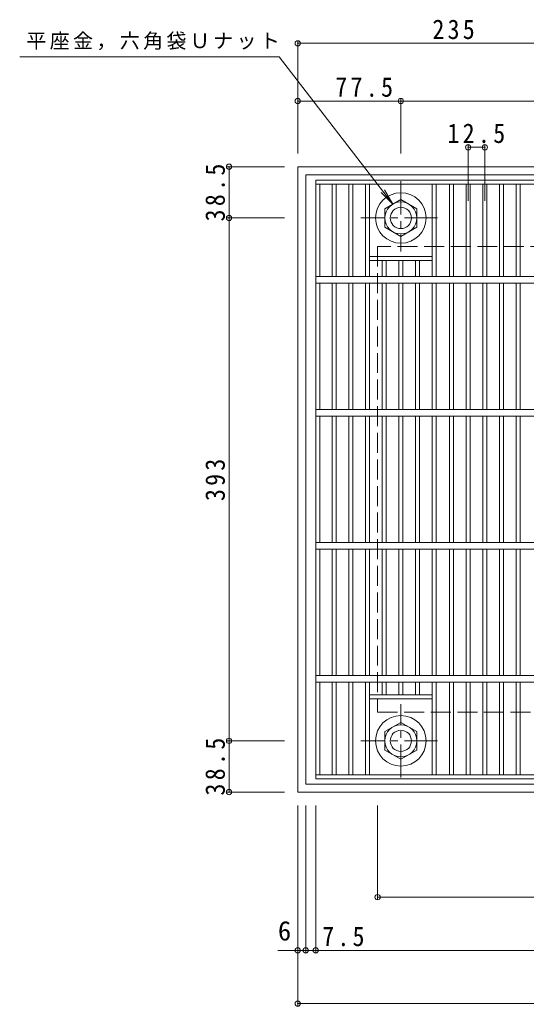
# Model space of a CAD drawing. Units: millimetres at full size, sheet at 1:5. Extents: x -767 to 798, y -688 to 573.
# Drawn here: x -767 to -386, y -265 to 476 of the extents above; entities that cross this region are included whole.
import ezdxf
from ezdxf.enums import TextEntityAlignment as Align

# ---------------------------------------------------------------- set-up
doc = ezdxf.new("R2010")
doc.units = ezdxf.units.MM
doc.header["$LTSCALE"] = 5
doc.header["$PDMODE"] = 32
doc.header["$PDSIZE"] = 4
doc.linetypes.add('CHAIN1', pattern=[8, 5, -1, 1, -1])
doc.linetypes.add('DASHED3', pattern=[4, 3, -1])
for name, color, linetype, lineweight in [('E-1', 2, 'Continuous', 9), ('E-2', 3, 'Continuous', 9), ('E-4', 7, 'Continuous', 9), ('E-5', 7, 'Continuous', 9)]:
    doc.layers.add(name, color=color, linetype=linetype, lineweight=lineweight)
doc.styles.add('ＭＳ ゴシック', font='')
doc.styles.get('ＭＳ ゴシック').set_extended_font_data('MS Gothic')

msp = doc.modelspace()

# ---------------------------------------------------------------- linework, layer by layer
at = {"layer": 'E-1'}
for p, q in [((-557.517, 365.946), (-557.517, -104.054)), ((-87.517, 365.946), (-557.517, 365.946)), ((-551.517, 359.946), (-551.517, -98.054)), ((-93.517, 359.946), (-551.517, 359.946)), ((-480.017, 341.302), (-492.017, 334.374)), ((-468.017, 334.374), (-480.017, 341.302)), ((-492.017, 334.374), (-492.017, 320.517)), ((-468.017, 320.517), (-468.017, 334.374)), ((-492.017, 320.517), (-480.017, 313.589)), ((-480.017, 313.589), (-468.017, 320.517)), ((-492.017, -58.625), (-480.017, -51.696)), ((-480.017, -51.696), (-468.017, -58.625)), ((-492.017, -72.481), (-492.017, -58.625)), ((-468.017, -58.625), (-468.017, -72.481)), ((-480.017, -79.41), (-492.017, -72.481)), ((-468.017, -72.481), (-480.017, -79.41)), ((-93.517, -98.054), (-551.517, -98.054)), ((-87.517, -104.054), (-557.517, -104.054))]:
    msp.add_line(p, q, dxfattribs=at)
at = {"layer": 'E-1', "linetype": 'CHAIN1'}
for p, q in [((-480.017, 355.083), (-480.017, 302.309)), ((-452.38, 327.446), (-510.154, 327.446)), ((-480.017, -93.19), (-480.017, -37.917)), ((-452.38, -65.554), (-510.154, -65.554))]:
    msp.add_line(p, q, dxfattribs=at)
at = {"layer": 'E-1', "linetype": 'DASHED3'}
for p, q in [((-497.517, 305.946), (-497.517, -44.054)), ((-147.517, 305.946), (-497.517, 305.946)), ((-497.517, -44.054), (-147.517, -44.054))]:
    msp.add_line(p, q, dxfattribs=at)
at = {"layer": 'E-1'}
for centre, radius in [((-480.017, 327.446), 19), ((-480.017, 327.446), 12), ((-480.017, 327.446), 8), ((-480.017, -65.554), 19), ((-480.017, -65.554), 12), ((-480.017, -65.554), 8)]:
    msp.add_circle(centre, radius, dxfattribs=at)
at = {"layer": 'E-2'}
for p, q in [((-544.017, -94.054), (-544.017, 355.946)), ((-544.017, 355.946), (-101.017, 355.946)), ((-544.017, 352.946), (-101.017, 352.946)), ((-541.017, 283.447), (-541.017, 352.946)), ((-531.537, 283.447), (-531.537, 352.946)), ((-528.537, 283.447), (-528.537, 352.946)), ((-519.057, 283.447), (-519.057, 352.946)), ((-516.057, 283.447), (-516.057, 352.946)), ((-506.677, 283.447), (-506.677, 352.946)), ((-503.677, 283.447), (-503.677, 352.946)), ((-456.357, 283.447), (-456.357, 352.946)), ((-453.357, 283.447), (-453.357, 352.946)), ((-443.377, 283.447), (-443.377, 352.946)), ((-440.377, 283.447), (-440.377, 352.946)), ((-430.947, 283.447), (-430.947, 352.946)), ((-427.947, 283.447), (-427.947, 352.946)), ((-418.367, 283.447), (-418.367, 352.946)), ((-415.367, 283.447), (-415.367, 352.946)), ((-405.787, 283.447), (-405.787, 352.946)), ((-402.787, 283.447), (-402.787, 352.946)), ((-393.207, 283.447), (-393.207, 352.946)), ((-390.207, 283.447), (-390.207, 352.946)), ((-503.677, 298.446), (-456.357, 298.446)), ((-503.677, 295.446), (-456.357, 295.446)), ((-494.097, 283.447), (-494.097, 295.446)), ((-491.097, 283.447), (-491.097, 295.446)), ((-481.517, 283.447), (-481.517, 295.446)), ((-478.517, 283.447), (-478.517, 295.446)), ((-468.937, 283.447), (-468.937, 295.446)), ((-465.937, 283.447), (-465.937, 295.446)), ((-544.017, 283.447), (-101.017, 283.447)), ((-544.017, 278.447), (-101.017, 278.447)), ((-541.017, 278.447), (-541.017, 183.447)), ((-531.537, 278.447), (-531.537, 183.447)), ((-528.537, 278.447), (-528.537, 183.447)), ((-519.057, 278.447), (-519.057, 183.447)), ((-516.057, 278.447), (-516.057, 183.447)), ((-506.677, 278.447), (-506.677, 183.447)), ((-503.677, 278.447), (-503.677, 183.447)), ((-494.097, 278.447), (-494.097, 183.447)), ((-491.097, 278.447), (-491.097, 183.447)), ((-481.517, 278.447), (-481.517, 183.447)), ((-478.517, 278.447), (-478.517, 183.447)), ((-468.937, 278.447), (-468.937, 183.447)), ((-465.937, 278.447), (-465.937, 183.447)), ((-456.357, 278.447), (-456.357, 183.447)), ((-453.357, 278.447), (-453.357, 183.447)), ((-443.377, 278.447), (-443.377, 183.447)), ((-440.377, 278.447), (-440.377, 183.447)), ((-430.947, 278.447), (-430.947, 183.447)), ((-427.947, 278.447), (-427.947, 183.447)), ((-418.367, 278.447), (-418.367, 183.447)), ((-415.367, 278.447), (-415.367, 183.447)), ((-405.787, 278.447), (-405.787, 183.447)), ((-402.787, 278.447), (-402.787, 183.447)), ((-393.207, 278.447), (-393.207, 183.447)), ((-390.207, 278.447), (-390.207, 183.447)), ((-544.017, 183.447), (-101.017, 183.447)), ((-544.017, 178.447), (-101.017, 178.447)), ((-541.017, 178.447), (-541.017, 83.447)), ((-531.537, 178.447), (-531.537, 83.447)), ((-528.537, 178.447), (-528.537, 83.447)), ((-519.057, 178.447), (-519.057, 83.447)), ((-516.057, 178.447), (-516.057, 83.447)), ((-506.677, 178.447), (-506.677, 83.447)), ((-503.677, 178.447), (-503.677, 83.447)), ((-494.097, 178.447), (-494.097, 83.447)), ((-491.097, 178.447), (-491.097, 83.447)), ((-481.517, 178.447), (-481.517, 83.447)), ((-478.517, 178.447), (-478.517, 83.447)), ((-468.937, 178.447), (-468.937, 83.447)), ((-465.937, 178.447), (-465.937, 83.447)), ((-456.357, 178.447), (-456.357, 83.447)), ((-453.357, 178.447), (-453.357, 83.447)), ((-443.377, 178.447), (-443.377, 83.447)), ((-440.377, 178.447), (-440.377, 83.447)), ((-430.947, 178.447), (-430.947, 83.447)), ((-427.947, 178.447), (-427.947, 83.447)), ((-418.367, 178.447), (-418.367, 83.447)), ((-415.367, 178.447), (-415.367, 83.447)), ((-405.787, 178.447), (-405.787, 83.447)), ((-402.787, 178.447), (-402.787, 83.447)), ((-393.207, 178.447), (-393.207, 83.447)), ((-390.207, 178.447), (-390.207, 83.447)), ((-544.017, 83.447), (-101.017, 83.447)), ((-544.017, 78.447), (-101.017, 78.447)), ((-541.017, 78.447), (-541.017, -16.553)), ((-531.537, 78.447), (-531.537, -16.553)), ((-528.537, 78.447), (-528.537, -16.553)), ((-519.057, 78.447), (-519.057, -16.553)), ((-516.057, 78.447), (-516.057, -16.553)), ((-506.677, 78.447), (-506.677, -16.553)), ((-503.677, 78.447), (-503.677, -16.553)), ((-494.097, 78.447), (-494.097, -16.553)), ((-491.097, 78.447), (-491.097, -16.553)), ((-481.517, 78.447), (-481.517, -16.553)), ((-478.517, 78.447), (-478.517, -16.553)), ((-468.937, 78.447), (-468.937, -16.553)), ((-465.937, 78.447), (-465.937, -16.553)), ((-456.357, 78.447), (-456.357, -16.553)), ((-453.357, 78.447), (-453.357, -16.553)), ((-443.377, 78.447), (-443.377, -16.553)), ((-440.377, 78.447), (-440.377, -16.553)), ((-430.947, 78.447), (-430.947, -16.553)), ((-427.947, 78.447), (-427.947, -16.553)), ((-418.367, 78.447), (-418.367, -16.553)), ((-415.367, 78.447), (-415.367, -16.553)), ((-405.787, 78.447), (-405.787, -16.553)), ((-402.787, 78.447), (-402.787, -16.553)), ((-393.207, 78.447), (-393.207, -16.553)), ((-390.207, 78.447), (-390.207, -16.553)), ((-544.017, -16.553), (-101.017, -16.553)), ((-544.017, -21.553), (-101.017, -21.553)), ((-541.017, -21.553), (-541.017, -91.054)), ((-531.537, -21.553), (-531.537, -91.054)), ((-528.537, -21.553), (-528.537, -91.054)), ((-519.057, -21.553), (-519.057, -91.054)), ((-516.057, -21.553), (-516.057, -91.054)), ((-506.677, -21.553), (-506.677, -91.054)), ((-503.677, -21.553), (-503.677, -91.054)), ((-494.097, -21.553), (-494.097, -31.054)), ((-491.097, -21.553), (-491.097, -31.054)), ((-481.517, -21.553), (-481.517, -31.054)), ((-478.517, -21.553), (-478.517, -31.054)), ((-468.937, -21.553), (-468.937, -31.054)), ((-465.937, -21.553), (-465.937, -31.054)), ((-456.357, -21.553), (-456.357, -91.054)), ((-453.357, -21.553), (-453.357, -91.054)), ((-443.377, -21.553), (-443.377, -91.054)), ((-440.377, -21.553), (-440.377, -91.054)), ((-430.947, -21.553), (-430.947, -91.054)), ((-427.947, -21.553), (-427.947, -91.054)), ((-418.367, -21.553), (-418.367, -91.054)), ((-415.367, -21.553), (-415.367, -91.054)), ((-405.787, -21.553), (-405.787, -91.054)), ((-402.787, -21.553), (-402.787, -91.054)), ((-393.207, -21.553), (-393.207, -91.054)), ((-390.207, -21.553), (-390.207, -91.054)), ((-503.677, -31.054), (-456.357, -31.054)), ((-503.677, -34.054), (-456.357, -34.054)), ((-544.017, -91.054), (-101.017, -91.054)), ((-544.017, -94.054), (-101.017, -94.054))]:
    msp.add_line(p, q, dxfattribs=at)
at = {"layer": 'E-4'}
for p, q in [((-557.517, 460.197), (-557.517, 375.946)), ((-557.517, 458.697), (-322.517, 458.697)), ((-480.017, 416.821), (-480.017, 375.946)), ((-429.447, 382.072), (-429.447, 340.415)), ((-429.447, 380.572), (-416.867, 380.572)), ((-416.867, 382.072), (-416.867, 340.415)), ((-610.621, 365.946), (-567.517, 365.946)), ((-609.121, 365.946), (-609.121, 327.446)), ((-610.621, 327.446), (-567.517, 327.446)), ((-609.121, 327.446), (-609.121, -65.554)), ((-610.621, -65.554), (-567.517, -65.554)), ((-609.121, -65.554), (-609.121, -104.054)), ((-610.621, -104.054), (-567.517, -104.054)), ((-557.517, -264.554), (-557.517, -114.054)), ((-551.517, -224.554), (-551.517, -114.054)), ((-544.017, -224.554), (-544.017, -114.054)), ((-497.517, -184.554), (-497.517, -114.054)), ((-497.517, -183.054), (-147.517, -183.054)), ((-557.517, -223.054), (-572.427, -223.054)), ((-557.517, -223.054), (-551.517, -223.054)), ((-551.517, -223.054), (-544.017, -223.054)), ((-544.017, -223.054), (-101.017, -223.054)), ((-557.517, -263.054), (-87.517, -263.054))]:
    msp.add_line(p, q, dxfattribs=at)
msp.add_lwpolyline([(-557.517, 415.321), (-480.017, 415.321), (-165.017, 415.321)], dxfattribs=at)
for p in [(-557.517, 458.697), (-557.517, 415.321), (-480.017, 415.321), (-429.447, 380.572), (-416.867, 380.572), (-609.121, 365.946), (-609.121, 327.446), (-609.121, -65.554), (-609.121, -104.054), (-497.517, -183.054), (-557.517, -223.054), (-551.517, -223.054), (-544.017, -223.054), (-557.517, -263.054)]:
    msp.add_point(p, dxfattribs=at)
at = {"layer": 'E-5'}
for p, q in [((-571.516, 448.509), (-766.516, 448.509)), ((-486.017, 337.838), (-492.303, 348.643))]:
    msp.add_line(p, q, dxfattribs=at)
msp.add_lwpolyline([(-571.516, 448.509), (-486.017, 337.838), (-494.885, 346.648)], dxfattribs=at)

# ---------------------------------------------------------------- texts
at = {"layer": 'E-4', "color": 2, "style": 'ＭＳ ゴシック'}
msp.add_text('6', height=14.66, dxfattribs=at).set_placement((-572.427, -220.054), align=Align.BOTTOM_LEFT)
at = {"layer": 'E-4', "color": 2, "char_height": 14.66, "attachment_point": 7, "style": 'ＭＳ ゴシック'}
for s, insert in [('\\T1.27;\\W0.9;235', (-456.267, 461.697)), ('\\T1.28;\\W0.9;77.5', (-529.343, 418.321)), ('\\T1.28;\\W0.9;12.5', (-445.032, 383.572)), ('\\T1.27;\\W0.9;7.5', (-539.122, -220.054))]:
    msp.add_mtext(s, dxfattribs=dict(at, insert=insert))
at = {"layer": 'E-4', "color": 2, "char_height": 14.66, "attachment_point": 7, "rotation": 90, "style": 'ＭＳ ゴシック'}
for s, insert in [('\\T1.28;\\W0.9;38.5', (-612.121, 324.821)), ('\\T1.27;\\W0.9;393', (-612.121, 114.696)), ('\\T1.28;\\W0.9;38.5', (-612.121, -106.679))]:
    msp.add_mtext(s, dxfattribs=dict(at, insert=insert))
at = {"layer": 'E-5', "insert": (-761.516, 453.509), "char_height": 11, "attachment_point": 7, "style": 'ＭＳ ゴシック'}
msp.add_mtext('\\T1.17;平座金，六角袋Ｕナット', dxfattribs=at)

doc.saveas('drawing.dxf')
